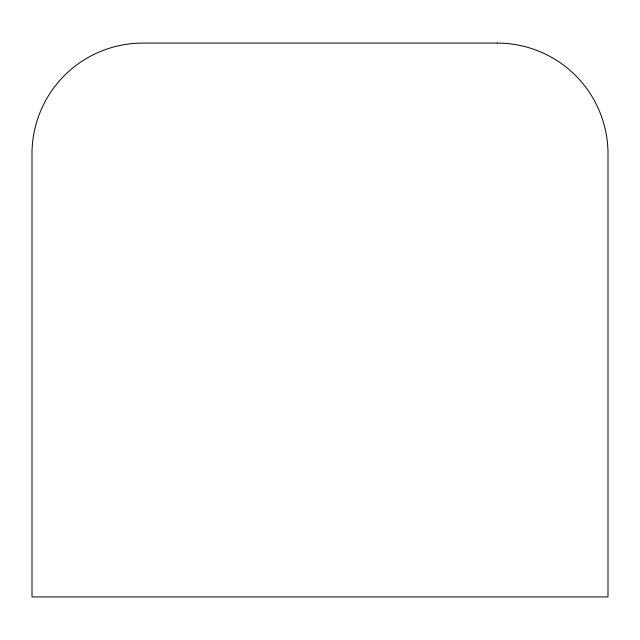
<?xml version="1.0" encoding="UTF-8"?>
<svg xmlns="http://www.w3.org/2000/svg" width="640" height="640" viewBox="0 0 640 640"><rect width="100%" height="100%" fill="white"/><g stroke="black" fill="none" stroke-linecap="round" stroke-linejoin="round"><path stroke-width="0.96" d="M497.232 43.08L142.768 43.08A110.768 110.768 0 0 0 32 153.848L32 596.92L608 596.92L608 153.848A110.768 110.768 0 0 0 497.232 43.08"/></g></svg>
